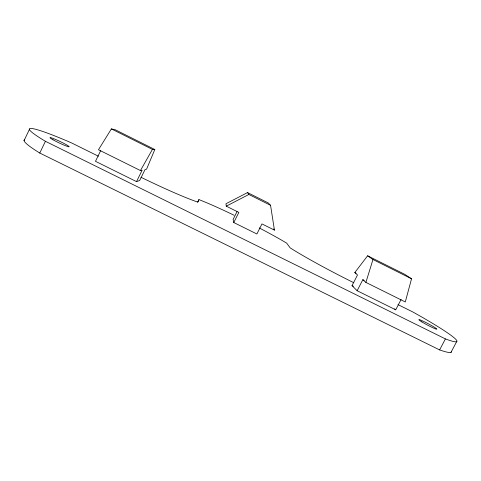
<?xml version="1.0" encoding="UTF-8"?>
<svg xmlns="http://www.w3.org/2000/svg" width="481" height="481" viewBox="0 0 481 481"><rect width="100%" height="100%" fill="white"/><g stroke="black" fill="none" stroke-linecap="round" stroke-linejoin="round"><path stroke-width="0.72" d="M357.142 290.728L352.038 285.6L357.515 274.976L354.798 272.559L367.616 255.79L404.876 274.398L411.544 278.788L405.297 301.96L365.897 282.413L362.836 279.701L357.142 290.728L395.719 309.812L401.094 299.501M365.897 282.413L372.973 259.53L367.616 255.79M136.538 181.62L142.142 170.178L140.452 170.569L98.467 149.741L111.376 128.914L115.26 129.75L154.822 149.513L146.585 169.15L145.082 169.498L139.688 180.507L136.538 181.62L95.485 161.315L100.763 150.433M234.109 215.266A64.827 4.762 26.7 0 0 198.936 199.615L197.853 202.11A72.006 4.99 26.1 0 1 141.005 177.291M24.05 140.65L29.395 129.461M451.437 351.304A74.405 6.95 27.9 0 1 439.616 349.909L39.779 153.048L45.418 141.294A77.038 6.271 25.7 0 1 71.633 142.953L98.431 156.223M197.685 202.134L198.936 199.615M237.001 211.658L233.129 219.384L233.772 222.535L256.884 233.982L261.965 223.912L274.435 230.11L270.556 205.309L268.26 202.934L247.541 192.58L225.962 203.752L226.268 206.169L238.847 212.422L233.772 222.535M439.616 349.909L445.418 338.907A74.477 5.844 27.7 0 0 412.722 311.916L397.997 304.617M451.004 352.32L456.601 341.744M140.452 170.569L152.423 149.405L154.822 149.513M226.268 206.169L248.863 194.474L270.556 205.309M45.418 141.294L445.418 338.907M352.038 285.6L353.361 286.255M354.798 272.559L356.12 273.214M362.836 279.701L364.171 280.363M111.376 128.914L152.423 149.405M372.973 259.53L411.544 278.788M394.636 308.838L395.719 309.812M273.617 228.95L274.435 230.11M247.541 192.58L248.863 194.474M39.779 153.048A76.96 7.462 25.5 0 1 24.603 139.604M353.824 282.738A70.118 4.768 27.3 0 1 290.175 247.877L286.67 243.139A64.827 4.762 26.7 0 0 259.193 227.898M53.06 139.803A10.624 0.842 25.4 0 0 68.927 146.807A10.624 0.842 25.4 0 0 56.668 139.935A10.624 0.842 25.4 0 0 53.06 139.803M421.873 321.909A10.167 0.77 27.9 0 0 436.64 329.196A10.167 0.77 27.9 0 0 424.957 322.054A10.167 0.77 27.9 0 0 421.873 321.909"/></g></svg>
